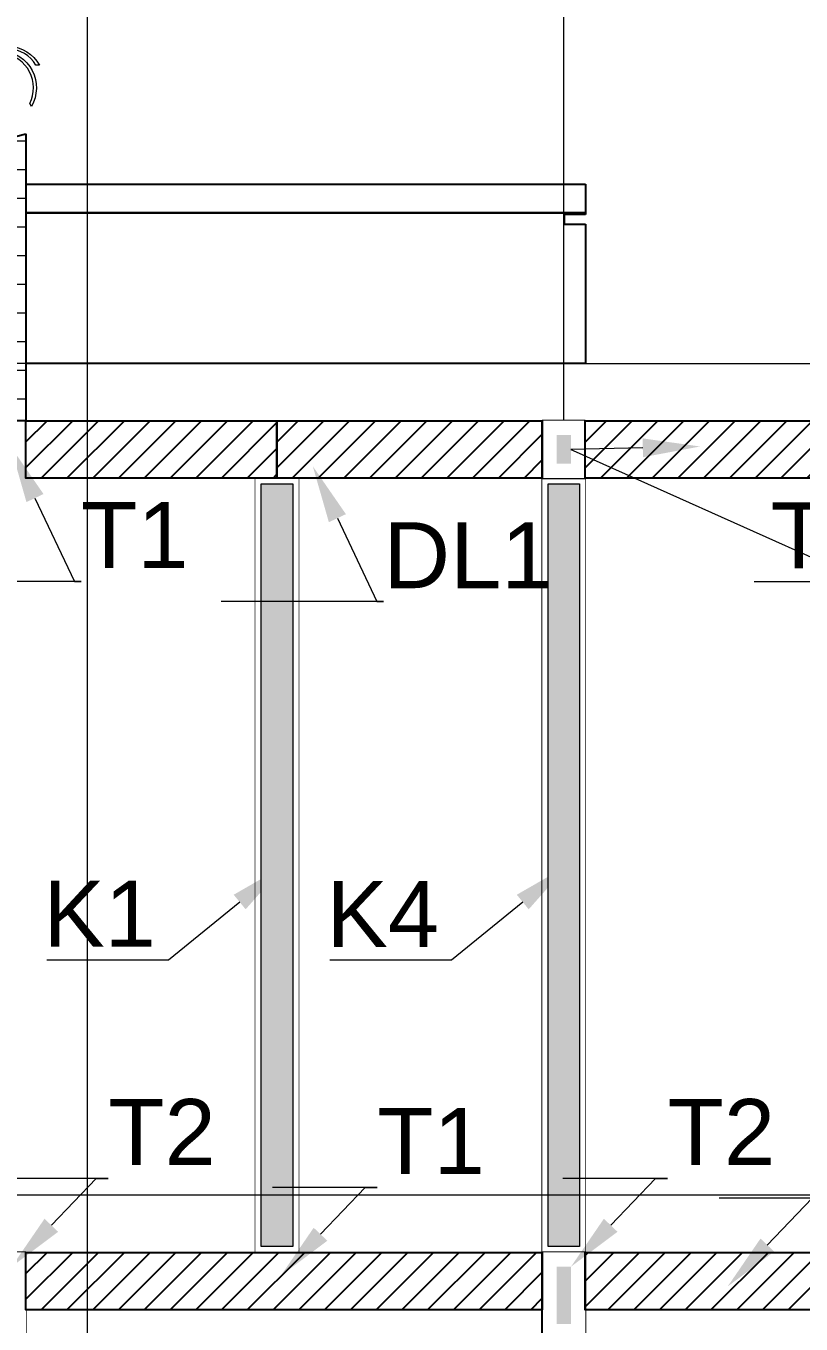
# Model space of a CAD drawing. Header units: metres. Extents: x 14 to 161, y 5 to 309.
# Drawn here: x 115.596 to 118.298, y 77.074 to 81.601 of the extents above; entities that cross this region are included whole.
import ezdxf
from ezdxf import colors
from ezdxf.entities.mleader import LeaderData, LeaderLine
from ezdxf.math import Vec2, Vec3

# ---------------------------------------------------------------- set-up
doc = ezdxf.new("R2010")
doc.units = ezdxf.units.M
doc.set_wipeout_variables(frame=1)
doc.header["$PDMODE"] = 35
doc.linetypes.add('CENTRO2', pattern=[0.8999999999999999, 0.6, -0.1, 0.1, -0.1])
doc.linetypes.add('HIDDEN2', pattern=[4.762499999999999, 3.175, -1.5875])
for name, color, linetype, lineweight in [('A-Acabados arquitectonicos', 254, 'Continuous', 20), ('E-Castillos', 3, 'Continuous', 5), ('E-Ejes', 1, 'CENTRO2', 9), ('E-Hatch', 1, 'Continuous', 5)]:
    doc.layers.add(name, color=color, linetype=linetype, lineweight=lineweight)
for name, color, linetype in [('E-Cotas', 2, 'Continuous'), ('E-Dala', 3, 'Continuous'), ('E-Trabe', 4, 'Continuous'), ('E-Trabe 2', 6, 'Continuous')]:
    doc.layers.add(name, color=color, linetype=linetype)
doc.layers.add('E-Pretil', color=7, linetype='HIDDEN2', true_color=0xd6d6d6)
doc.styles.add('General', font='arial.ttf', dxfattribs={"height": 2.3})
doc.dimstyles.new('Generales', dxfattribs={"dimscale": 0, "dimtxt": 2.3, "dimasz": 2, "dimexe": 1.25, "dimexo": 0.625, "dimtad": 0, "dimtih": 1, "dimtoh": 1, "dimzin": 1, "dimdsep": 46, "dimtxsty": 'General', "dimcen": 2, "dimclrd": 2, "dimclre": 2, "dimclrt": 3, "dimadec": 0, "dimazin": 0, "dimtfac": 1, "dimtmove": 0, "dimatfit": 3, "dimfxl": 1, "dimlwd": 13, "dimlwe": 13, "dimarcsym": 0})
pattern_1 = [(45, (0, 0), (-0.04490128060534577, 0.04490128060534577), [])]

# ---------------------------------------------------------------- blocks, each defined once
blk = doc.blocks.new('*U948')
at = {"layer": 'E-Castillos'}
blk.add_lwpolyline([(-0.07509993571125051, -2.625000000000028), (-0.07509993571125051, 0.07499999999998863), (0.07490006428872675, 0.07499999999998863), (0.07490006428872675, -2.625000000000028), (-0.07509993571125051, -2.625000000000028)], dxfattribs=at)
blk.add_wipeout([(-0.07509993571125051, -2.625000000000028), (0.07490006428872675, -2.625000000000028), (0.07490006428872675, 0.07499999999998774), (-0.07509993571125051, 0.07499999999998774)])
at = {"layer": 'E-Hatch'}
h = blk.add_hatch(color=1, dxfattribs=at)
h.dxf.hatch_style = 1
h.paths.add_polyline_path([(-0.05509993571125051, -2.605000000000028), (-0.05509993571125051, 0.05499999999998864), (0.05490006428872676, 0.05499999999998863), (0.05490006428872676, -2.605000000000028)])
at = {"layer": 'E-Castillos'}
blk.add_lwpolyline([(-0.05509993571125051, -2.605000000000028), (-0.05509993571125051, 0.05499999999998864), (0.05490006428872676, 0.05499999999998863), (0.05490006428872676, -2.605000000000028)], close=True, dxfattribs=at)
blk = doc.blocks.new('*U825')
for points in [[(-0.2999999999999972, -0.07500000000000373), (0, -0.07500000000000373), (0, 0.07500000000000195), (-0.2999999999999972, 0.07500000000000195)], [(-0.2499999999999922, -0.02500000000000593), (-0.05000000000000493, -0.02500000000000593), (-0.05000000000000493, 0.02500000000000415), (-0.2499999999999922, 0.02500000000000415)]]:
    blk.add_lwpolyline(points, close=True)
blk.add_wipeout([(-0.2999999999999972, -0.07500000000000384), (-2.7755575615628914e-17, -0.07500000000000384), (-2.7755575615628914e-17, 0.07500000000000273), (-0.2999999999999972, 0.07500000000000273)])
at = {"linetype": 'ByBlock'}
h = blk.add_hatch(color=256, dxfattribs=at)
h.dxf.hatch_style = 1
h.paths.add_polyline_path([(-0.2499999999999922, 0.02500000000000415), (-0.2499999999999922, -0.02500000000000593), (-0.05000000000000493, -0.02500000000000593), (-0.05000000000000493, 0.02500000000000415)])
blk.add_line((-0.2999999999999972, 0.07500000000000284), (0, 0.07500000000000284))
blk = doc.blocks.new('*U824')
for points in [[(-0.1999999999999993, -0.07500000000000373), (0, -0.07500000000000373), (0, 0.07500000000000195), (-0.1999999999999993, 0.07500000000000195)], [(-0.1499999999999944, -0.02500000000000593), (-0.05000000000000493, -0.02500000000000593), (-0.05000000000000493, 0.02500000000000415), (-0.1499999999999944, 0.02500000000000415)]]:
    blk.add_lwpolyline(points, close=True)
blk.add_wipeout([(-0.1999999999999993, -0.07500000000000384), (-2.7755575615628914e-17, -0.07500000000000384), (-2.7755575615628914e-17, 0.07500000000000268), (-0.1999999999999993, 0.07500000000000268)])
at = {"linetype": 'ByBlock'}
h = blk.add_hatch(color=256, dxfattribs=at)
h.dxf.hatch_style = 1
h.paths.add_polyline_path([(-0.1499999999999944, 0.02500000000000415), (-0.1499999999999944, -0.02500000000000593), (-0.05000000000000496, -0.02500000000000593), (-0.05000000000000496, 0.02500000000000415)])
blk.add_line((-0.1999999999999993, 0.07500000000000284), (0, 0.07500000000000284))
blk = doc.blocks.new('*D967')
at = {"layer": 'Defpoints', "color": 0, "ltscale": 0.5, "transparency": 16777216}
for p in [(118.8213769425706, 82.18149732518032), (115.5213769425707, 81.42428206499594), (118.8213769425706, 81.42428206499594)]:
    blk.add_point(p, dxfattribs=at)
at = {"layer": 'E-Cotas', "color": 2, "linetype": 'Continuous', "lineweight": 13, "ltscale": 0.5, "transparency": 16777216}
for p, q in [((115.5213769425707, 81.48678206499594), (115.5213769425707, 82.30649732518032)), ((118.8213769425706, 81.48678206499594), (118.8213769425706, 82.30649732518032)), ((115.7213769425707, 82.18149732518032), (116.8106300121477, 82.18149732518032)), ((118.6213769425706, 82.18149732518032), (117.5321238729936, 82.18149732518032))]:
    blk.add_line(p, q, dxfattribs=at)
at = {"layer": 'E-Cotas', "color": 2, "ltscale": 0.5, "transparency": 16777216}
for points in [[(115.7213769425707, 82.21483065851365), (115.7213769425707, 82.14816399184699), (115.5213769425707, 82.18149732518032)], [(118.6213769425706, 82.21483065851365), (118.6213769425706, 82.14816399184699), (118.8213769425706, 82.18149732518032)]]:
    blk.add_solid(points, dxfattribs=at)
at = {"layer": 'E-Cotas', "color": 3, "ltscale": 0.5, "transparency": 16777216, "insert": (117.1713769425706, 82.18149732518032), "char_height": 0.23, "attachment_point": 5, "style": 'General'}
blk.add_mtext('3.30', dxfattribs=at)

msp = doc.modelspace()

# ---------------------------------------------------------------- hatches: boundary and pattern name
at = {"layer": 'E-Hatch', "ltscale": 0.5}
h = msp.add_hatch(dxfattribs=at)
h.set_pattern_fill('ACAD_ISO04W100', color=1, scale=0.02)
h.set_pattern_definition([(0, (0, 0), (0, 0.1), [0.48, -0.06, 0.01, -0.06])])
h.paths.add_polyline_path([(115.5963769425707, 81.2243079223931), (115.4463769425707, 81.1857276754804), (115.4463769425707, 80.22430136407455), (115.5963769425708, 80.22430136407455)])

# ---------------------------------------------------------------- linework, layer by layer
at = {"layer": 'A-Acabados arquitectonicos', "ltscale": 100}
for points in [[(115.4356918885445, 81.4782899247741), (115.4236155372635, 81.47912947517484, -0.5454545454545237), (115.6430858201483, 81.46387185640734), (115.6310094688673, 81.46471140680802, 0.510753918455393)], [(115.5195721508112, 81.50456334258394), (115.5139914578282, 81.51530573388976, -0.5454545454545237), (115.6154125111883, 81.32007825135888), (115.6098318182053, 81.3308206426646, 0.510753918455393)]]:
    msp.add_lwpolyline(points, format="xyb", close=True, dxfattribs=at)
msp.add_lwpolyline([(115.5963769425708, 80.42430136407455), (118.7477389607953, 80.42430136407455), (118.7477389607953, 80.22430136407455), (115.5963769425708, 80.22430136407455)], close=True, dxfattribs=at)
at = {"layer": 'E-Ejes', "ltscale": 20}
msp.add_line((115.5975119589278, 80.42430136407454), (106.9512771815839, 80.42430136407454), dxfattribs=at)
for points in [[(115.8113769425706, 71.66684341078565), (115.8113769425706, 83.27178936999996), (116.2801360877896, 83.27178936999996)], [(117.4713769425706, 71.66684341078565), (117.4713769425706, 83.24745973117473)]]:
    msp.add_lwpolyline(points, dxfattribs=at)
at = {"layer": 'E-Pretil', "ltscale": 100}
for points in [[(115.4463769425707, 81.1857276754804), (115.5963769425707, 81.2243079223931), (115.5963769425708, 80.22430136407455), (115.4463769425707, 80.22430136407455)], [(117.5475119589278, 80.94930136407453), (115.5975119589278, 80.94930136407453), (115.5975119589278, 81.04930136407454), (117.5475119589278, 81.04930136407454)], [(117.5475119589278, 80.90945923837887), (117.5475119589278, 80.42430136407455), (115.5975119589278, 80.42430136407455), (115.5975119589278, 80.94930136407453), (117.5475119589278, 80.94930136407453), (117.5475119589278, 80.94337697813005), (117.4725119589278, 80.94337697813005), (117.4725119589276, 80.90945923837887)]]:
    msp.add_lwpolyline(points, close=True, dxfattribs=at)

# ---------------------------------------------------------------- block references
at = {"layer": 'E-Castillos', "ltscale": 0.5}
msp.add_blockref('*U948', (116.4715768139932, 79.94930136407464), dxfattribs=at)

# ---------------------------------------------------------------- dimensions: what is measured, and where the dimension line sits
at = {"layer": 'E-Cotas', "ltscale": 0.5}
dim = msp.add_linear_dim(base=(118.8213769425706, 82.18149732518032), p1=(115.5213769425707, 81.42428206499594), p2=(118.8213769425706, 81.42428206499594), dimstyle='Generales', dxfattribs=at)
dim.commit()
dim.dimension.update_dxf_attribs({"geometry": '*D967', "text_midpoint": (117.1713769425706, 82.18149732518032)})

# ---------------------------------------------------------------- leaders
ml = msp.add_multileader_mtext('Standard', dxfattribs=at)
ml.set_content('T1', color=3, style='General')
ml.set_leader_properties(color=2, linetype='Continuous', lineweight=15)
ml.build(insert=Vec2(0, 0))
ml.multileader.update_dxf_attribs({"text_left_attachment_type": 5, "text_right_attachment_type": 5, "dogleg_length": 3, "arrow_head_size": 0.2, "scale": 0.1})
ctx = ml.context
ctx.base_point, ctx.scale, ctx.char_height, ctx.arrow_head_size, ctx.landing_gap_size, ctx.plane_origin = Vec3(115.7884340113953, 79.6635669364781), 0.1, 0.23, 0.2, 0, Vec3(115.5423281881202, 80.13543263975467)
ctx.left_attachment, ctx.right_attachment = 5, 5
notes = []
notes.append((ctx, [(0, (1, 1, 0), (115.7653340252996, 79.6635669364781), (1, 0), 0.02309998609576103, [(0, [(115.5423281881202, 80.13543263975467)], 0, [])])]))
ctx.mtext.insert, ctx.mtext.flow_direction = Vec3(115.7884340113953, 79.94050827344945), 5
ml = msp.add_multileader_mtext('Standard', dxfattribs=at)
ml.set_content('T1', color=3, style='General')
ml.set_leader_properties(color=2, linetype='Continuous', lineweight=15)
ml.build(insert=Vec2(0, 0))
ml.multileader.update_dxf_attribs({"text_left_attachment_type": 5, "text_right_attachment_type": 5, "dogleg_length": 3, "arrow_head_size": 0.2, "scale": 0.1})
ctx = ml.context
ctx.base_point, ctx.scale, ctx.char_height, ctx.arrow_head_size, ctx.landing_gap_size, ctx.plane_origin = Vec3(118.3789171922668, 77.51285656232025), 0.1, 0.23, 0.2, 0, Vec3(118.042587661723, 77.20518541821788)
ctx.left_attachment, ctx.right_attachment = 5, 5
notes.append((ctx, [(0, (1, 1, 0), (118.3371090519554, 77.51285656232025), (1, 0), 0.04180814031133484, [(0, [(118.042587661723, 77.20518541821788)], 0, [])])]))
ctx.mtext.insert, ctx.mtext.flow_direction = Vec3(118.3789171922668, 77.7897978992916), 5
for ctx, leaders in notes:
    for number, flags, end, landing, length, lines in leaders:
        leader = LeaderData()
        leader.index, (leader.has_last_leader_line, leader.has_dogleg_vector, leader.attachment_direction) = number, flags
        leader.last_leader_point, leader.dogleg_vector, leader.dogleg_length = Vec3(end), Vec3(landing), length
        for number, points, colour, breaks in lines:
            line = LeaderLine()
            line.index, line.vertices, line.color, line.breaks = number, Vec3.list(points), colors.encode_raw_color(colour), breaks
            leader.lines.append(line)
        ctx.leaders.append(leader)

# ---------------------------------------------------------------- next in the draw order: hatches: boundary and pattern name
at = {"layer": 'E-Trabe', "ltscale": 0.5}
h = msp.add_hatch(dxfattribs=at)
h.set_pattern_fill('ANSI31', color=4, scale=0.02)
h.set_pattern_definition([(45, (0, 2.89999999999975), (-0.04490128060534577, 0.04490128060534577), [])])
h.paths.add_polyline_path([(116.4714768782819, 80.2243013640743), (115.5964768782819, 80.22430136407431), (115.5964768782819, 80.02430136407433), (116.4714768782819, 80.02430136407432)])

# ---------------------------------------------------------------- next in the draw order: linework, layer by layer
msp.add_lwpolyline([(115.5963769425708, 80.22430136407431), (116.4714768782819, 80.2243013640743), (116.4714768782819, 80.02430136407432), (115.5963769425708, 80.02430136407433)], close=True, dxfattribs=at)

# ---------------------------------------------------------------- next in the draw order: block references
at = {"layer": 'E-Castillos', "ltscale": 0.5}
msp.add_blockref('*U948', (117.471476878282, 79.94930136407456), dxfattribs=at)

# ---------------------------------------------------------------- next in the draw order: leaders
at = {"layer": 'E-Cotas', "ltscale": 0.5}
ml = msp.add_multileader_mtext('Standard', dxfattribs=at)
ml.set_content('K1', color=3, style='General')
ml.set_leader_properties(color=2, linetype='Continuous', lineweight=15)
ml.build(insert=Vec2(0, 0))
ml.multileader.update_dxf_attribs({"text_left_attachment_type": 5, "text_right_attachment_type": 5, "dogleg_length": 3, "arrow_head_size": 0.2, "scale": 0.1})
ctx = ml.context
ctx.base_point, ctx.scale, ctx.char_height, ctx.arrow_head_size, ctx.landing_gap_size, ctx.plane_origin = Vec3(115.7391840908008, 78.34314182213723), 0.1, 0.23, 0.2, 0, Vec3(116.9658377590999, 78.67237108270021)
ctx.left_attachment, ctx.right_attachment, ctx.text_align_type = 5, 5, 2
notes = []
notes.append((ctx, [(0, (1, 1, 0), (116.0930921975707, 78.34314182213723), (-1, 0), 0.04342379571945121, [(0, [(116.4963116203294, 78.67237108270018)], 0, [])])]))
ctx.mtext.insert, ctx.mtext.alignment, ctx.mtext.flow_direction = Vec3(116.0496684018513, 78.62008315910857), 3, 5
ml = msp.add_multileader_mtext('Standard', dxfattribs=at)
ml.set_content('T1', color=3, style='General')
ml.set_leader_properties(color=2, linetype='Continuous', lineweight=15)
ml.build(insert=Vec2(0, 0))
ml.multileader.update_dxf_attribs({"text_left_attachment_type": 5, "text_right_attachment_type": 5, "dogleg_length": 3, "arrow_head_size": 0.2, "scale": 0.1})
ctx = ml.context
ctx.base_point, ctx.scale, ctx.char_height, ctx.arrow_head_size, ctx.landing_gap_size, ctx.plane_origin = Vec3(116.8211901974978, 77.55054273118773), 0.1, 0.23, 0.2, 0, Vec3(116.484860666954, 77.24287158708536)
ctx.left_attachment, ctx.right_attachment = 5, 5
notes.append((ctx, [(0, (1, 1, 0), (116.7793820571865, 77.55054273118773), (1, 0), 0.04180814031133484, [(0, [(116.484860666954, 77.24287158708536)], 0, [])])]))
ctx.mtext.insert, ctx.mtext.flow_direction = Vec3(116.8211901974978, 77.82748406815908), 5
for ctx, leaders in notes:
    for number, flags, end, landing, length, lines in leaders:
        leader = LeaderData()
        leader.index, (leader.has_last_leader_line, leader.has_dogleg_vector, leader.attachment_direction) = number, flags
        leader.last_leader_point, leader.dogleg_vector, leader.dogleg_length = Vec3(end), Vec3(landing), length
        for number, points, colour, breaks in lines:
            line = LeaderLine()
            line.index, line.vertices, line.color, line.breaks = number, Vec3.list(points), colors.encode_raw_color(colour), breaks
            leader.lines.append(line)
        ctx.leaders.append(leader)

# ---------------------------------------------------------------- next in the draw order: hatches: boundary and pattern name
at = {"layer": 'E-Trabe', "ltscale": 0.5}
h = msp.add_hatch(dxfattribs=at)
h.set_pattern_fill('ANSI31', color=4, scale=0.02)
h.set_pattern_definition(pattern_1)
h.paths.add_polyline_path([(117.396476878282, 77.32430136407456), (115.5964768782819, 77.32430136407456), (115.5964768782819, 77.12430136407458), (117.396476878282, 77.12430136407458)])
h = msp.add_hatch(dxfattribs=at)
h.set_pattern_fill('ANSI31', color=4, scale=0.02)
h.set_pattern_definition(pattern_1)
h.paths.add_polyline_path([(118.7463769425706, 77.32430136407457), (117.546476878282, 77.32430136407457), (117.546476878282, 77.1243013640746), (118.7463769425706, 77.1243013640746)])

# ---------------------------------------------------------------- next in the draw order: linework, layer by layer
at = {"layer": 'A-Acabados arquitectonicos', "ltscale": 0.5}
msp.add_line((110.9113769425705, 77.52430136407455), (130.2963769425705, 77.52430136406946), dxfattribs=at)

# ---------------------------------------------------------------- next in the draw order: block references
at = {"layer": 'E-Trabe', "ltscale": 0.5, "rotation": 90}
msp.add_blockref('*U824', (117.4713769425706, 80.22430136407455), dxfattribs=at)

# ---------------------------------------------------------------- next in the draw order: leaders
at = {"layer": 'E-Cotas', "ltscale": 0.5}
ml = msp.add_multileader_mtext('Standard', dxfattribs=at)
ml.set_content('K4', color=3, style='General')
ml.set_leader_properties(color=2, linetype='Continuous', lineweight=15)
ml.build(insert=Vec2(0, 0))
ml.multileader.update_dxf_attribs({"text_left_attachment_type": 5, "text_right_attachment_type": 5, "dogleg_length": 3, "arrow_head_size": 0.2, "scale": 0.1})
ctx = ml.context
ctx.base_point, ctx.scale, ctx.char_height, ctx.arrow_head_size, ctx.landing_gap_size, ctx.plane_origin = Vec3(116.6825813412116, 78.34314182213723), 0.1, 0.23, 0.2, 0, Vec3(117.952693399688, 78.67237108270021)
ctx.left_attachment, ctx.right_attachment, ctx.text_align_type = 5, 5, 2
notes = []
notes.append((ctx, [(0, (1, 1, 0), (117.0799478381588, 78.34314182213723), (-1, 0), 0.04342379571945121, [(0, [(117.4831672609175, 78.67237108270018)], 0, [])])]))
ctx.mtext.insert, ctx.mtext.alignment, ctx.mtext.flow_direction = Vec3(117.0365240424394, 78.61914182213722), 3, 5
for ctx, leaders in notes:
    for number, flags, end, landing, length, lines in leaders:
        leader = LeaderData()
        leader.index, (leader.has_last_leader_line, leader.has_dogleg_vector, leader.attachment_direction) = number, flags
        leader.last_leader_point, leader.dogleg_vector, leader.dogleg_length = Vec3(end), Vec3(landing), length
        for number, points, colour, breaks in lines:
            line = LeaderLine()
            line.index, line.vertices, line.color, line.breaks = number, Vec3.list(points), colors.encode_raw_color(colour), breaks
            leader.lines.append(line)
        ctx.leaders.append(leader)

# ---------------------------------------------------------------- next in the draw order: hatches: boundary and pattern name
at = {"layer": 'E-Dala', "ltscale": 0.5}
h = msp.add_hatch(dxfattribs=at)
h.set_pattern_fill('ANSI31', color=256, scale=0.02)
h.set_pattern_definition([(45, (0.8750999357110913, 2.899999999999736), (-0.04490128060534577, 0.04490128060534577), [])])
h.paths.add_polyline_path([(117.3963769425706, 80.22430136407455), (116.471576813993, 80.2243013640743), (116.471576813993, 80.02430136407432), (117.3963769425706, 80.02430136407457)])
at = {"layer": 'E-Trabe', "ltscale": 0.5}
h = msp.add_hatch(dxfattribs=at)
h.set_pattern_fill('ANSI31', color=4, scale=0.02)
h.set_pattern_definition([(45, (1.949999999999775, 2.899999999999963), (-0.04490128060534577, 0.04490128060534577), [])])
h.paths.add_polyline_path([(118.7463769425706, 80.22430136407452), (117.5464768782817, 80.22430136407452), (117.5464768782817, 80.02430136407455), (118.7463769425706, 80.02430136407455)])

# ---------------------------------------------------------------- next in the draw order: linework, layer by layer
at = {"layer": 'E-Dala', "ltscale": 0.5}
msp.add_lwpolyline([(116.4714768782819, 80.2243013640743), (117.3963769425706, 80.22430136407455), (117.3963769425706, 80.02430136407457), (116.4714768782819, 80.02430136407432)], close=True, dxfattribs=at)
at = {"layer": 'E-Trabe', "ltscale": 0.5}
msp.add_lwpolyline([(117.5463769425706, 80.22430136407452), (118.7463769425706, 80.22430136407452), (118.7463769425706, 80.02430136407455), (117.5463769425706, 80.02430136407455)], close=True, dxfattribs=at)

# ---------------------------------------------------------------- next in the draw order: block references
at = {"layer": 'E-Trabe 2', "ltscale": 0.5, "rotation": 90}
for p in [(115.5214768782819, 77.32430136407457), (117.471476878282, 77.32430136407457)]:
    msp.add_blockref('*U825', p, dxfattribs=at)

# ---------------------------------------------------------------- next in the draw order: leaders
at = {"layer": 'E-Cotas', "ltscale": 0.5}
ml = msp.add_multileader_mtext('Standard', dxfattribs=at)
ml.set_content('T1', color=3, style='General')
ml.set_leader_properties(color=2, linetype='Continuous', lineweight=15)
ml.build(insert=Vec2(0, 0))
ml.multileader.update_dxf_attribs({"text_left_attachment_type": 5, "text_right_attachment_type": 5, "dogleg_length": 3, "arrow_head_size": 0.2, "scale": 0.1})
ctx = ml.context
ctx.base_point, ctx.scale, ctx.char_height, ctx.arrow_head_size, ctx.landing_gap_size, ctx.plane_origin = Vec3(118.1927420249708, 79.66249823091982), 0.1, 0.23, 0.2, 0, Vec3(117.9466362016956, 80.13436393419639)
ctx.left_attachment, ctx.right_attachment = 5, 5
notes = []
notes.append((ctx, [(1, (1, 1, 0), (118.5242867586791, 79.66249823091982), (-1, 0), 0.02309998609576103, [(1, [(117.9466362016956, 80.13436393419639), (117.4963769425706, 80.12430136407454)], 0, []), (2, [(118.8213769425706, 80.12430136407455)], 0, [])])]))
ctx.mtext.insert, ctx.mtext.flow_direction = Vec3(118.1927420249708, 79.93943956789117), 5
ml = msp.add_multileader_mtext('Standard', dxfattribs=at)
ml.set_content('DL1', color=3, style='General')
ml.set_leader_properties(color=2, linetype='Continuous', lineweight=15)
ml.build(insert=Vec2(0, 0))
ml.multileader.update_dxf_attribs({"text_left_attachment_type": 5, "text_right_attachment_type": 5, "dogleg_length": 3, "arrow_head_size": 0.2, "scale": 0.1})
ctx = ml.context
ctx.base_point, ctx.scale, ctx.char_height, ctx.arrow_head_size, ctx.landing_gap_size, ctx.plane_origin = Vec3(116.8426720271386, 79.59337176046893), 0.1, 0.23, 0.2, 0, Vec3(116.5965662038635, 80.06523746374549)
ctx.left_attachment, ctx.right_attachment = 5, 5
notes.append((ctx, [(0, (1, 1, 0), (116.8195720410429, 79.59337176046893), (1, 0), 0.02309998609576103, [(0, [(116.5965662038635, 80.06523746374549)], 0, [])])]))
ctx.mtext.insert, ctx.mtext.flow_direction = Vec3(116.8426720271386, 79.87031309744027), 5
for ctx, leaders in notes:
    for number, flags, end, landing, length, lines in leaders:
        leader = LeaderData()
        leader.index, (leader.has_last_leader_line, leader.has_dogleg_vector, leader.attachment_direction) = number, flags
        leader.last_leader_point, leader.dogleg_vector, leader.dogleg_length = Vec3(end), Vec3(landing), length
        for number, points, colour, breaks in lines:
            line = LeaderLine()
            line.index, line.vertices, line.color, line.breaks = number, Vec3.list(points), colors.encode_raw_color(colour), breaks
            leader.lines.append(line)
        ctx.leaders.append(leader)

# ---------------------------------------------------------------- next in the draw order: linework, layer by layer
at = {"layer": 'E-Trabe', "ltscale": 0.5}
for points in [[(115.5963769425708, 77.32430136407456), (117.396476878282, 77.32430136407456), (117.396476878282, 77.12430136407458), (115.5963769425708, 77.12430136407458)], [(117.5463769425709, 77.32430136407457), (118.7463769425706, 77.32430136407457), (118.7463769425706, 77.1243013640746), (117.5463769425709, 77.1243013640746)]]:
    msp.add_lwpolyline(points, close=True, dxfattribs=at)

# ---------------------------------------------------------------- next in the draw order: leaders
at = {"layer": 'E-Cotas', "ltscale": 0.5}
ml = msp.add_multileader_mtext('Standard', dxfattribs=at)
ml.set_content('T2', color=3, style='General')
ml.set_leader_properties(color=2, linetype='Continuous', lineweight=15)
ml.build(insert=Vec2(0, 0))
ml.multileader.update_dxf_attribs({"text_left_attachment_type": 5, "text_right_attachment_type": 5, "dogleg_length": 3, "arrow_head_size": 0.2, "scale": 0.1})
ctx = ml.context
ctx.base_point, ctx.scale, ctx.char_height, ctx.arrow_head_size, ctx.landing_gap_size, ctx.plane_origin = Vec3(115.8832050235764, 77.58197250817695), 0.1, 0.23, 0.2, 0, Vec3(115.5468754930326, 77.27430136407457)
ctx.left_attachment, ctx.right_attachment = 5, 5
notes = []
notes.append((ctx, [(0, (1, 1, 0), (115.8413968832651, 77.58197250817695), (1, 0), 0.04180814031133484, [(0, [(115.5464768782819, 77.27430136407456)], 0, [])])]))
ctx.mtext.insert, ctx.mtext.flow_direction = Vec3(115.8832050235764, 77.8589138451483), 5
ml = msp.add_multileader_mtext('Standard', dxfattribs=at)
ml.set_content('T2', color=3, style='General')
ml.set_leader_properties(color=2, linetype='Continuous', lineweight=15)
ml.build(insert=Vec2(0, 0))
ml.multileader.update_dxf_attribs({"text_left_attachment_type": 5, "text_right_attachment_type": 5, "dogleg_length": 3, "arrow_head_size": 0.2, "scale": 0.1})
ctx = ml.context
ctx.base_point, ctx.scale, ctx.char_height, ctx.arrow_head_size, ctx.landing_gap_size, ctx.plane_origin = Vec3(117.8332050235765, 77.58197250817695), 0.1, 0.23, 0.2, 0, Vec3(117.4968754930327, 77.27430136407457)
ctx.left_attachment, ctx.right_attachment = 5, 5
notes.append((ctx, [(0, (1, 1, 0), (117.7913968832652, 77.58197250817695), (1, 0), 0.04180814031133484, [(0, [(117.496476878282, 77.27430136407456)], 0, [])])]))
ctx.mtext.insert, ctx.mtext.flow_direction = Vec3(117.8332050235765, 77.8589138451483), 5
for ctx, leaders in notes:
    for number, flags, end, landing, length, lines in leaders:
        leader = LeaderData()
        leader.index, (leader.has_last_leader_line, leader.has_dogleg_vector, leader.attachment_direction) = number, flags
        leader.last_leader_point, leader.dogleg_vector, leader.dogleg_length = Vec3(end), Vec3(landing), length
        for number, points, colour, breaks in lines:
            line = LeaderLine()
            line.index, line.vertices, line.color, line.breaks = number, Vec3.list(points), colors.encode_raw_color(colour), breaks
            leader.lines.append(line)
        ctx.leaders.append(leader)

doc.saveas('drawing.dxf')
